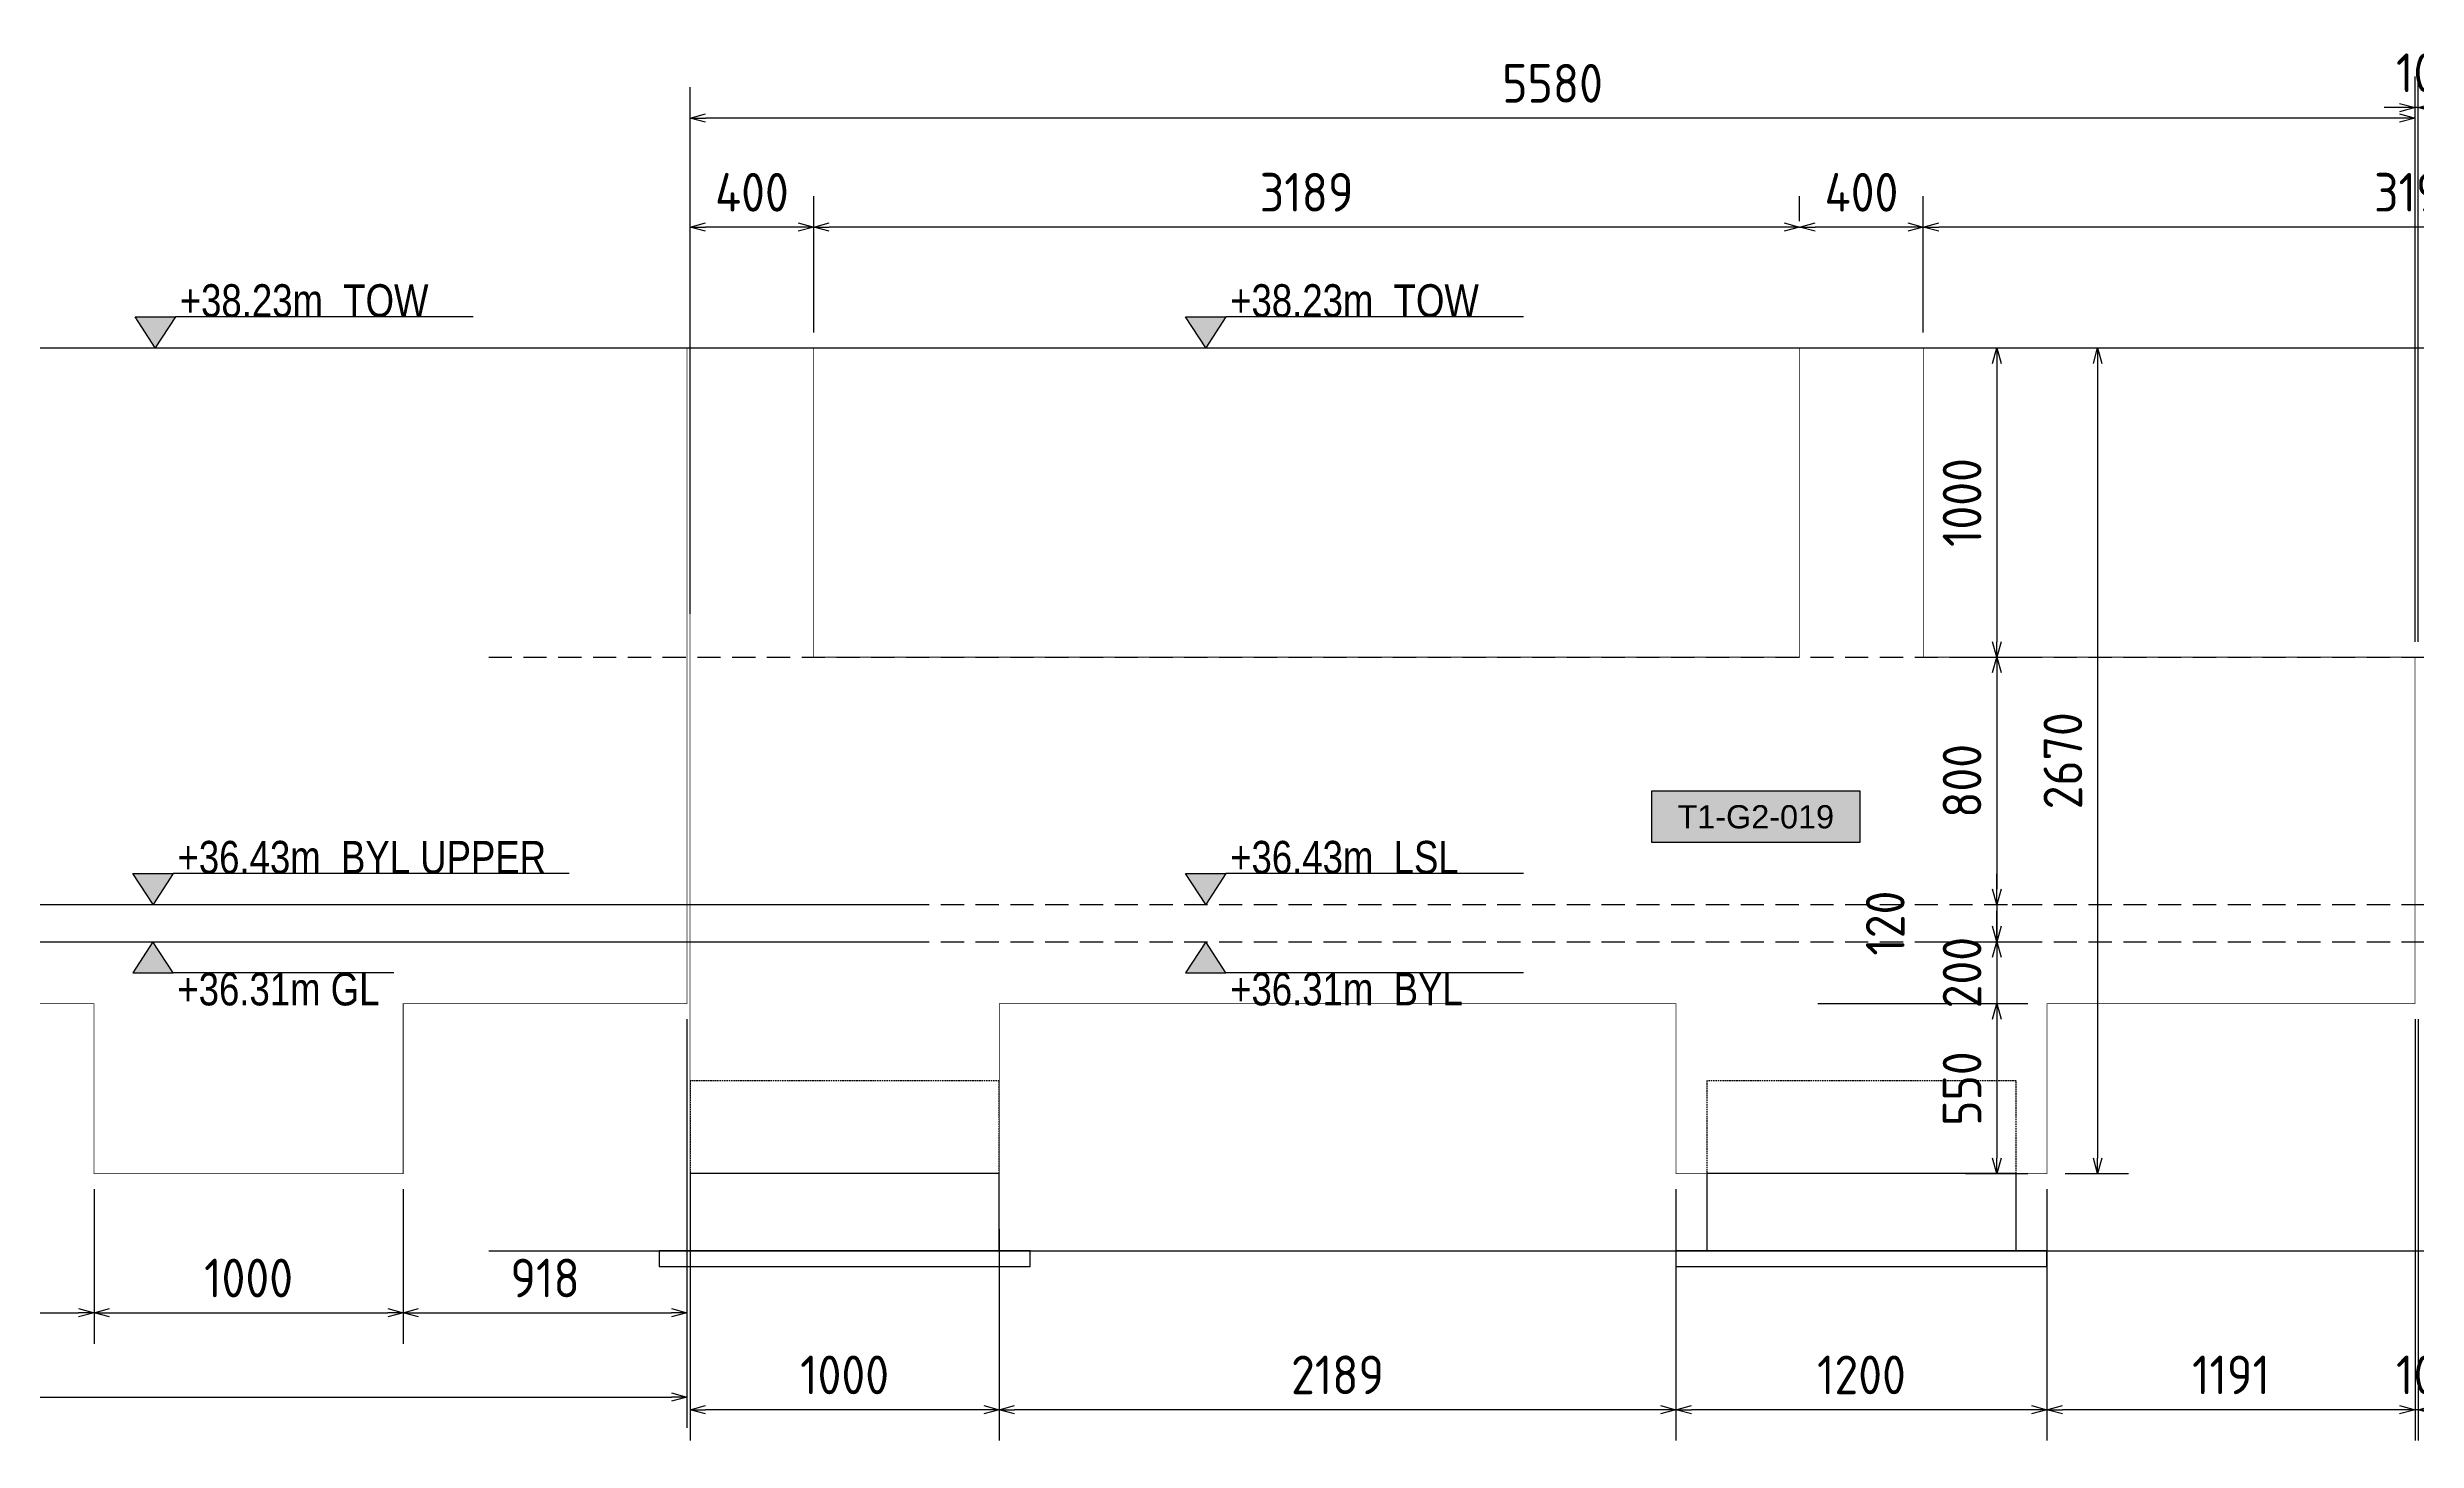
# Model space of a CAD drawing. Header units: centimetres. Extents: x -6122352 to 6876996, y -1694241 to 2592194.
# Drawn here: x 3282562 to 3290226, y 49900 to 54405 of the extents above; entities that cross this region are included whole.
import ezdxf
from ezdxf.enums import TextEntityAlignment as Align

# ---------------------------------------------------------------- set-up
doc = ezdxf.new("R2010")
doc.units = ezdxf.units.CM
doc.header["$MEASUREMENT"] = 0
doc.header["$PDMODE"] = 66
doc.header["$PDSIZE"] = 100
for name, pattern in [('23585-XR-AR-END-SETTING OUT PLAN$0$HIDDEN', [0.375, 0.25, -0.125]), ('CENTER', [2, 1.25, -0.25, 0.25, -0.25]), ('DASHED2', [0.375, 0.25, -0.125])]:
    doc.linetypes.add(name, pattern=pattern)
doc.layers.get('Defpoints').update_dxf_attribs({"color": 255, "linetype": 'CENTER'})
for name, color, linetype in [('00-MI-DIM', 7, 'Continuous'), ('@MI-TYPE-01', 30, 'Continuous'), ('@MI-TYPE-02', 6, 'Continuous'), ('JML-Dimension', 1, 'Continuous'), ('PANEL-TAGS', 7, 'Continuous'), ('SECTION', 130, 'Continuous')]:
    doc.layers.add(name, color=color, linetype=linetype)
doc.styles.add('PANELTAG_STYLE', font='arial.ttf')
doc.styles.add('Schueco-BEMSTIL', font='isocpeur.ttf', dxfattribs={"width": 0.9})
doc.styles.add('txt-Pisa-std', font='arial.ttf', dxfattribs={"width": 0.8})
doc.dimstyles.new('MI- JWC-TXT-2.5 MM', dxfattribs={"dimscale": 1.5, "dimtxt": 2.5, "dimasz": 1, "dimexe": 2, "dimexo": 1, "dimgap": 1, "dimtad": 1, "dimdec": 0, "dimdsep": 46, "dimtxsty": 'Schueco-BEMSTIL', "dimblk": 'OPEN30', "dimcen": 0, "dimdle": 2, "dimclrd": 140, "dimclre": 8, "dimclrt": 40, "dimadec": 0, "dimazin": 2, "dimtfac": 1, "dimtdec": 0, "dimtix": 1, "dimtmove": 2, "dimatfit": 3, "dimldrblk": 'OPEN', "dimfxl": 2, "dimlwd": -1, "dimlwe": -1, "dimarcsym": 0})

# ---------------------------------------------------------------- blocks, each defined once
blk = doc.blocks.new('T1-FOOTING ELEVATION')
at = {"color": 9}
blk.add_lwpolyline([(-600, -250), (600, -250), (600, -300), (-600, -300)], close=True, dxfattribs=at)
at = {"layer": '@MI-TYPE-01', "color": 114, "linetype": '23585-XR-AR-END-SETTING OUT PLAN$0$HIDDEN', "ltscale": 20, "true_color": 0x139b48}
blk.add_lwpolyline([(-500, 0), (-500, 300), (500, 300), (500, 0)], dxfattribs=at)
at = {"layer": '@MI-TYPE-01', "color": 114, "true_color": 0x139b48}
blk.add_lwpolyline([(-500, 0), (500, 0), (500, -250), (-500, -250)], close=True, dxfattribs=at)
blk = doc.blocks.new('_Open30')
at = {"color": 0, "linetype": 'ByBlock', "lineweight": -2}
for p, q in [((-1, 0.27), (0, 0)), ((0, 0), (-1, -0.27)), ((0, 0), (-1, 0))]:
    blk.add_line(p, q, dxfattribs=at)
blk = doc.blocks.new('*D4317')
at = {"layer": '00-MI-DIM', "color": 8, "transparency": 16777216}
for p, q in [((3288630, 53483), (3288630, 53923.8)), ((3291821.4, 53483), (3291821.4, 53923.8))]:
    blk.add_line(p, q, dxfattribs=at)
at = {"layer": '00-MI-DIM', "color": 140, "transparency": 16777216}
blk.add_line((3291771.4, 53823.8), (3288680, 53823.8), dxfattribs=at)
at = {"layer": 'Defpoints', "color": 0, "transparency": 16777216}
for p in [(3288630, 53823.8), (3288630, 53433), (3291821.4, 53433)]:
    blk.add_point(p, dxfattribs=at)
at = {"layer": '00-MI-DIM', "color": 140, "transparency": 16777216, "xscale": 50, "yscale": 50, "zscale": 50, "rotation": 180}
blk.add_blockref('_Open30', (3288630, 53823.8), dxfattribs=at)
at = {"layer": '00-MI-DIM', "color": 140, "transparency": 16777216, "xscale": 50, "yscale": 50, "zscale": 50}
blk.add_blockref('_Open30', (3291821.4, 53823.8), dxfattribs=at)
at = {"layer": '00-MI-DIM', "color": 40, "transparency": 16777216, "insert": (3290225.7, 53936.3), "char_height": 125, "attachment_point": 5, "style": 'Schueco-BEMSTIL'}
blk.add_mtext('3191', dxfattribs=at)
blk = doc.blocks.new('_Open')
at = {"color": 0, "linetype": 'ByBlock', "lineweight": -2}
for p, q in [((-1, 0.2), (0, 0)), ((-1, -0.2), (0, 0)), ((0, 0), (-1, 0))]:
    blk.add_line(p, q, dxfattribs=at)
blk = doc.blocks.new('*D4319')
at = {"layer": '00-MI-DIM', "color": 8, "transparency": 16777216}
for p, q in [((3288230, 53843), (3288230, 53923.8)), ((3288630, 53483), (3288630, 53923.8))]:
    blk.add_line(p, q, dxfattribs=at)
at = {"layer": '00-MI-DIM', "color": 140, "transparency": 16777216}
blk.add_line((3288580, 53823.8), (3288280, 53823.8), dxfattribs=at)
at = {"layer": 'Defpoints', "color": 0, "transparency": 16777216}
for p in [(3288230, 53823.8), (3288230, 53793), (3288630, 53433)]:
    blk.add_point(p, dxfattribs=at)
at = {"layer": '00-MI-DIM', "color": 140, "transparency": 16777216, "xscale": 50, "yscale": 50, "zscale": 50, "rotation": 180}
blk.add_blockref('_Open30', (3288230, 53823.8), dxfattribs=at)
at = {"layer": '00-MI-DIM', "color": 140, "transparency": 16777216, "xscale": 50, "yscale": 50, "zscale": 50}
blk.add_blockref('_Open30', (3288630, 53823.8), dxfattribs=at)
at = {"layer": '00-MI-DIM', "color": 40, "transparency": 16777216, "insert": (3288430, 53936.3), "char_height": 125, "attachment_point": 5, "style": 'Schueco-BEMSTIL'}
blk.add_mtext('400', dxfattribs=at)
blk = doc.blocks.new('*D4321')
at = {"layer": '00-MI-DIM', "color": 8, "transparency": 16777216}
for p, q in [((3285041, 53483), (3285041, 53923.8)), ((3288230, 53843), (3288230, 53923.8))]:
    blk.add_line(p, q, dxfattribs=at)
at = {"layer": '00-MI-DIM', "color": 140, "transparency": 16777216}
blk.add_line((3288180, 53823.8), (3285091, 53823.8), dxfattribs=at)
at = {"layer": 'Defpoints', "color": 0, "transparency": 16777216}
for p in [(3285041, 53823.8), (3288230, 53793), (3285041, 53433)]:
    blk.add_point(p, dxfattribs=at)
at = {"layer": '00-MI-DIM', "color": 140, "transparency": 16777216, "xscale": 50, "yscale": 50, "zscale": 50, "rotation": 180}
blk.add_blockref('_Open30', (3285041, 53823.8), dxfattribs=at)
at = {"layer": '00-MI-DIM', "color": 140, "transparency": 16777216, "xscale": 50, "yscale": 50, "zscale": 50}
blk.add_blockref('_Open30', (3288230, 53823.8), dxfattribs=at)
at = {"layer": '00-MI-DIM', "color": 40, "transparency": 16777216, "insert": (3286635.5, 53936.3), "char_height": 125, "attachment_point": 5, "style": 'Schueco-BEMSTIL'}
blk.add_mtext('3189', dxfattribs=at)
blk = doc.blocks.new('*D4323')
at = {"layer": '00-MI-DIM', "color": 8, "transparency": 16777216}
for p, q in [((3284641, 53843), (3284641, 53923.8)), ((3285041, 53483), (3285041, 53923.8))]:
    blk.add_line(p, q, dxfattribs=at)
at = {"layer": '00-MI-DIM', "color": 140, "transparency": 16777216}
blk.add_line((3284991, 53823.8), (3284691, 53823.8), dxfattribs=at)
at = {"layer": 'Defpoints', "color": 0, "transparency": 16777216}
for p in [(3284641, 53823.8), (3284641, 53793), (3285041, 53433)]:
    blk.add_point(p, dxfattribs=at)
at = {"layer": '00-MI-DIM', "color": 140, "transparency": 16777216, "xscale": 50, "yscale": 50, "zscale": 50, "rotation": 180}
blk.add_blockref('_Open30', (3284641, 53823.8), dxfattribs=at)
at = {"layer": '00-MI-DIM', "color": 140, "transparency": 16777216, "xscale": 50, "yscale": 50, "zscale": 50}
blk.add_blockref('_Open30', (3285041, 53823.8), dxfattribs=at)
at = {"layer": '00-MI-DIM', "color": 40, "transparency": 16777216, "insert": (3284841, 53936.3), "char_height": 125, "attachment_point": 5, "style": 'Schueco-BEMSTIL'}
blk.add_mtext('400', dxfattribs=at)
blk = doc.blocks.new('*D4367')
at = {"layer": '00-MI-DIM', "color": 8, "transparency": 16777216}
for p, q in [((3290220.7, 52483), (3290220.7, 54310.3)), ((3290230.7, 52483), (3290230.7, 54310.3))]:
    blk.add_line(p, q, dxfattribs=at)
at = {"layer": '00-MI-DIM', "color": 140, "transparency": 16777216}
for p, q in [((3290170.7, 54210.3), (3290120.7, 54210.3)), ((3290230.7, 54210.3), (3290220.7, 54210.3)), ((3290280.7, 54210.3), (3290330.7, 54210.3))]:
    blk.add_line(p, q, dxfattribs=at)
at = {"layer": 'Defpoints', "color": 0, "transparency": 16777216}
for p in [(3290220.7, 54210.3), (3290220.7, 52433), (3290230.7, 52433)]:
    blk.add_point(p, dxfattribs=at)
at = {"layer": '00-MI-DIM', "color": 140, "transparency": 16777216, "xscale": 50, "yscale": 50, "zscale": 50}
blk.add_blockref('_Open30', (3290220.7, 54210.3), dxfattribs=at)
at = {"layer": '00-MI-DIM', "color": 140, "transparency": 16777216, "xscale": 50, "yscale": 50, "zscale": 50, "rotation": 180}
blk.add_blockref('_Open30', (3290230.7, 54210.3), dxfattribs=at)
at = {"layer": '00-MI-DIM', "color": 40, "transparency": 16777216, "insert": (3290225.7, 54322.8), "char_height": 125, "attachment_point": 5, "style": 'Schueco-BEMSTIL'}
blk.add_mtext('10', dxfattribs=at)
blk = doc.blocks.new('*D4369')
at = {"layer": '00-MI-DIM', "color": 8, "transparency": 16777216}
for p, q in [((3284641, 52572.8), (3284641, 54276.2)), ((3290220.7, 52483), (3290220.7, 54276.2))]:
    blk.add_line(p, q, dxfattribs=at)
at = {"layer": '00-MI-DIM', "color": 140, "transparency": 16777216}
blk.add_line((3290170.7, 54176.2), (3284691, 54176.2), dxfattribs=at)
at = {"layer": 'Defpoints', "color": 0, "transparency": 16777216}
for p in [(3284641, 54176.2), (3284641, 52522.8), (3290220.7, 52433)]:
    blk.add_point(p, dxfattribs=at)
at = {"layer": '00-MI-DIM', "color": 140, "transparency": 16777216, "xscale": 50, "yscale": 50, "zscale": 50, "rotation": 180}
blk.add_blockref('_Open30', (3284641, 54176.2), dxfattribs=at)
at = {"layer": '00-MI-DIM', "color": 140, "transparency": 16777216, "xscale": 50, "yscale": 50, "zscale": 50}
blk.add_blockref('_Open30', (3290220.7, 54176.2), dxfattribs=at)
at = {"layer": '00-MI-DIM', "color": 40, "transparency": 16777216, "insert": (3287430.9, 54288.7), "char_height": 125, "attachment_point": 5, "style": 'Schueco-BEMSTIL'}
blk.add_mtext('5580', dxfattribs=at)
blk = doc.blocks.new('*D4273')
at = {"layer": '00-MI-DIM', "color": 8, "transparency": 16777216}
for p, q in [((3290220.7, 51263), (3290220.7, 49899.8)), ((3290230.7, 51263), (3290230.7, 49899.8))]:
    blk.add_line(p, q, dxfattribs=at)
at = {"layer": '00-MI-DIM', "color": 140, "transparency": 16777216}
for p, q in [((3290170.7, 49999.8), (3290120.7, 49999.8)), ((3290230.7, 49999.8), (3290220.7, 49999.8)), ((3290280.7, 49999.8), (3290330.7, 49999.8))]:
    blk.add_line(p, q, dxfattribs=at)
at = {"layer": 'Defpoints', "color": 0, "transparency": 16777216}
for p in [(3290220.7, 51313), (3290230.7, 51313), (3290220.7, 49999.8)]:
    blk.add_point(p, dxfattribs=at)
at = {"layer": '00-MI-DIM', "color": 140, "transparency": 16777216, "xscale": 50, "yscale": 50, "zscale": 50}
blk.add_blockref('_Open30', (3290220.7, 49999.8), dxfattribs=at)
at = {"layer": '00-MI-DIM', "color": 140, "transparency": 16777216, "xscale": 50, "yscale": 50, "zscale": 50, "rotation": 180}
blk.add_blockref('_Open30', (3290230.7, 49999.8), dxfattribs=at)
at = {"layer": '00-MI-DIM', "color": 40, "transparency": 16777216, "insert": (3290225.7, 50112.3), "char_height": 125, "attachment_point": 5, "style": 'Schueco-BEMSTIL'}
blk.add_mtext('10', dxfattribs=at)
blk = doc.blocks.new('*D4275')
at = {"layer": '00-MI-DIM', "color": 8, "transparency": 16777216}
for p, q in [((3290220.7, 51263), (3290220.7, 49899.8)), ((3289030, 50713), (3289030, 49899.8))]:
    blk.add_line(p, q, dxfattribs=at)
at = {"layer": '00-MI-DIM', "color": 140, "transparency": 16777216}
blk.add_line((3290170.7, 49999.8), (3289080, 49999.8), dxfattribs=at)
at = {"layer": 'Defpoints', "color": 0, "transparency": 16777216}
for p in [(3290220.7, 51313), (3289030, 50763), (3289030, 49999.8)]:
    blk.add_point(p, dxfattribs=at)
at = {"layer": '00-MI-DIM', "color": 140, "transparency": 16777216, "xscale": 50, "yscale": 50, "zscale": 50, "rotation": 180}
blk.add_blockref('_Open30', (3289030, 49999.8), dxfattribs=at)
at = {"layer": '00-MI-DIM', "color": 140, "transparency": 16777216, "xscale": 50, "yscale": 50, "zscale": 50}
blk.add_blockref('_Open30', (3290220.7, 49999.8), dxfattribs=at)
at = {"layer": '00-MI-DIM', "color": 40, "transparency": 16777216, "insert": (3289625.4, 50112.3), "char_height": 125, "attachment_point": 5, "style": 'Schueco-BEMSTIL'}
blk.add_mtext('1191', dxfattribs=at)
blk = doc.blocks.new('*D4277')
at = {"layer": '00-MI-DIM', "color": 8, "transparency": 16777216}
for p, q in [((3287830, 50713), (3287830, 49899.8)), ((3289030, 50713), (3289030, 49899.8))]:
    blk.add_line(p, q, dxfattribs=at)
at = {"layer": '00-MI-DIM', "color": 140, "transparency": 16777216}
blk.add_line((3288980, 49999.8), (3287880, 49999.8), dxfattribs=at)
at = {"layer": 'Defpoints', "color": 0, "transparency": 16777216}
for p in [(3287830, 50763), (3289030, 50763), (3287830, 49999.8)]:
    blk.add_point(p, dxfattribs=at)
at = {"layer": '00-MI-DIM', "color": 140, "transparency": 16777216, "xscale": 50, "yscale": 50, "zscale": 50, "rotation": 180}
blk.add_blockref('_Open30', (3287830, 49999.8), dxfattribs=at)
at = {"layer": '00-MI-DIM', "color": 140, "transparency": 16777216, "xscale": 50, "yscale": 50, "zscale": 50}
blk.add_blockref('_Open30', (3289030, 49999.8), dxfattribs=at)
at = {"layer": '00-MI-DIM', "color": 40, "transparency": 16777216, "insert": (3288430, 50112.3), "char_height": 125, "attachment_point": 5, "style": 'Schueco-BEMSTIL'}
blk.add_mtext('1200', dxfattribs=at)
blk = doc.blocks.new('*D4279')
at = {"layer": '00-MI-DIM', "color": 8, "transparency": 16777216}
for p, q in [((3287830, 50713), (3287830, 49899.8)), ((3285640.8, 50583), (3285640.8, 49899.8))]:
    blk.add_line(p, q, dxfattribs=at)
at = {"layer": '00-MI-DIM', "color": 140, "transparency": 16777216}
blk.add_line((3287780, 49999.8), (3285690.8, 49999.8), dxfattribs=at)
at = {"layer": 'Defpoints', "color": 0, "transparency": 16777216}
for p in [(3287830, 50763), (3285640.8, 50633), (3285640.8, 49999.8)]:
    blk.add_point(p, dxfattribs=at)
at = {"layer": '00-MI-DIM', "color": 140, "transparency": 16777216, "xscale": 50, "yscale": 50, "zscale": 50, "rotation": 180}
blk.add_blockref('_Open30', (3285640.8, 49999.8), dxfattribs=at)
at = {"layer": '00-MI-DIM', "color": 140, "transparency": 16777216, "xscale": 50, "yscale": 50, "zscale": 50}
blk.add_blockref('_Open30', (3287830, 49999.8), dxfattribs=at)
at = {"layer": '00-MI-DIM', "color": 40, "transparency": 16777216, "insert": (3286735.4, 50112.3), "char_height": 125, "attachment_point": 5, "style": 'Schueco-BEMSTIL'}
blk.add_mtext('2189', dxfattribs=at)
blk = doc.blocks.new('*D4281')
at = {"layer": '00-MI-DIM', "color": 8, "transparency": 16777216}
for p, q in [((3284641, 50713), (3284641, 49899.8)), ((3285640.8, 50583), (3285640.8, 49899.8))]:
    blk.add_line(p, q, dxfattribs=at)
at = {"layer": '00-MI-DIM', "color": 140, "transparency": 16777216}
blk.add_line((3285590.8, 49999.8), (3284691, 49999.8), dxfattribs=at)
at = {"layer": 'Defpoints', "color": 0, "transparency": 16777216}
for p in [(3284641, 50763), (3285640.8, 50633), (3284641, 49999.8)]:
    blk.add_point(p, dxfattribs=at)
at = {"layer": '00-MI-DIM', "color": 140, "transparency": 16777216, "xscale": 50, "yscale": 50, "zscale": 50, "rotation": 180}
blk.add_blockref('_Open30', (3284641, 49999.8), dxfattribs=at)
at = {"layer": '00-MI-DIM', "color": 140, "transparency": 16777216, "xscale": 50, "yscale": 50, "zscale": 50}
blk.add_blockref('_Open30', (3285640.8, 49999.8), dxfattribs=at)
at = {"layer": '00-MI-DIM', "color": 40, "transparency": 16777216, "insert": (3285140.9, 50112.3), "char_height": 125, "attachment_point": 5, "style": 'Schueco-BEMSTIL'}
blk.add_mtext('1000', dxfattribs=at)
blk = doc.blocks.new('PANELTAG')
at = {"layer": 'PANEL-TAGS', "color": 1}
blk.add_lwpolyline([(-13.5, -3.3), (13.5, -3.3), (13.5, 3.3), (-13.5, 3.3)], close=True, dxfattribs=at)
at = {"layer": 'PANEL-TAGS', "color": 40, "true_color": 0xffd700}
blk.add_solid([(-13.5, -3.3), (13.5, -3.3), (-13.5, 3.3), (13.5, 3.3)], dxfattribs=at)
at = {"layer": 'PANEL-TAGS', "color": 5, "style": 'PANELTAG_STYLE'}
blk.add_attdef('TAGNO', text='', height=3, dxfattribs=at).set_placement((0, 0), align=Align.CENTER)
blk = doc.blocks.new('*D4726')
at = {"color": 8, "transparency": 16777216}
for p, q in [((3288739.7, 53433), (3288967.9, 53433)), ((3288739.7, 52433), (3288967.9, 52433))]:
    blk.add_line(p, q, dxfattribs=at)
at = {"color": 140, "transparency": 16777216}
blk.add_line((3288867.9, 53383), (3288867.9, 52483), dxfattribs=at)
at = {"layer": 'Defpoints', "color": 0, "transparency": 16777216}
for p in [(3288689.7, 53433), (3288689.7, 52433), (3288867.9, 52433)]:
    blk.add_point(p, dxfattribs=at)
at = {"color": 140, "transparency": 16777216, "xscale": 50, "yscale": 50, "zscale": 50}
for p, rotation in [((3288867.9, 53433), 90), ((3288867.9, 52433), 270)]:
    blk.add_blockref('_Open30', p, dxfattribs=dict(at, rotation=rotation))
at = {"color": 40, "transparency": 16777216, "insert": (3288755.4, 52933), "char_height": 125, "attachment_point": 5, "rotation": 90, "style": 'Schueco-BEMSTIL'}
blk.add_mtext('1000', dxfattribs=at)
blk = doc.blocks.new('*D4727')
at = {"color": 8, "transparency": 16777216}
for p, q in [((3288739.7, 52433), (3288967.9, 52433)), ((3288917.9, 51633), (3288967.9, 51633))]:
    blk.add_line(p, q, dxfattribs=at)
at = {"color": 140, "transparency": 16777216}
blk.add_line((3288867.9, 52383), (3288867.9, 51683), dxfattribs=at)
at = {"layer": 'Defpoints', "color": 0, "transparency": 16777216}
for p in [(3288689.7, 52433), (3288867.9, 51633), (3288867.9, 51633)]:
    blk.add_point(p, dxfattribs=at)
at = {"color": 140, "transparency": 16777216, "xscale": 50, "yscale": 50, "zscale": 50}
for p, rotation in [((3288867.9, 52433), 90), ((3288867.9, 51633), 270)]:
    blk.add_blockref('_Open30', p, dxfattribs=dict(at, rotation=rotation))
at = {"color": 40, "transparency": 16777216, "insert": (3288755.4, 52033), "char_height": 125, "attachment_point": 5, "rotation": 90, "style": 'Schueco-BEMSTIL'}
blk.add_mtext('800', dxfattribs=at)
blk = doc.blocks.new('*D4728')
at = {"color": 140, "transparency": 16777216}
for p, q in [((3288867.9, 51683), (3288867.9, 51733)), ((3288867.9, 51633), (3288867.9, 51513)), ((3288867.9, 51463), (3288867.9, 51413))]:
    blk.add_line(p, q, dxfattribs=at)
at = {"color": 8, "transparency": 16777216}
for p, q in [((3288917.9, 51633), (3288967.9, 51633)), ((3288649.3, 51513), (3288967.9, 51513))]:
    blk.add_line(p, q, dxfattribs=at)
at = {"layer": 'Defpoints', "color": 0, "transparency": 16777216}
for p in [(3288867.9, 51633), (3288599.3, 51513), (3288867.9, 51513)]:
    blk.add_point(p, dxfattribs=at)
at = {"color": 140, "transparency": 16777216, "xscale": 50, "yscale": 50, "zscale": 50}
for p, rotation in [((3288867.9, 51633), 270), ((3288867.9, 51513), 90)]:
    blk.add_blockref('_Open30', p, dxfattribs=dict(at, rotation=rotation))
at = {"color": 40, "transparency": 16777216, "insert": (3288507, 51573), "char_height": 125, "attachment_point": 5, "rotation": 90, "style": 'Schueco-BEMSTIL'}
blk.add_mtext('120', dxfattribs=at)
blk = doc.blocks.new('*D4729')
at = {"color": 140, "transparency": 16777216}
for p, q in [((3288867.9, 51563), (3288867.9, 51613)), ((3288867.9, 51513), (3288867.9, 51313)), ((3288867.9, 51263), (3288867.9, 51213))]:
    blk.add_line(p, q, dxfattribs=at)
at = {"color": 8, "transparency": 16777216}
for p, q in [((3288649.3, 51513), (3288967.9, 51513)), ((3288288.7, 51313), (3288967.9, 51313))]:
    blk.add_line(p, q, dxfattribs=at)
at = {"layer": 'Defpoints', "color": 0, "transparency": 16777216}
for p in [(3288599.3, 51513), (3288238.7, 51313), (3288867.9, 51313)]:
    blk.add_point(p, dxfattribs=at)
at = {"color": 140, "transparency": 16777216, "xscale": 50, "yscale": 50, "zscale": 50}
for p, rotation in [((3288867.9, 51513), 270), ((3288867.9, 51313), 90)]:
    blk.add_blockref('_Open30', p, dxfattribs=dict(at, rotation=rotation))
at = {"color": 40, "transparency": 16777216, "insert": (3288755.4, 51413), "char_height": 125, "attachment_point": 5, "rotation": 90, "style": 'Schueco-BEMSTIL'}
blk.add_mtext('200', dxfattribs=at)
blk = doc.blocks.new('*D4730')
at = {"color": 8, "transparency": 16777216}
for p, q in [((3288288.7, 51313), (3288967.9, 51313)), ((3288766.4, 50763), (3288967.9, 50763))]:
    blk.add_line(p, q, dxfattribs=at)
at = {"color": 140, "transparency": 16777216}
blk.add_line((3288867.9, 51263), (3288867.9, 50813), dxfattribs=at)
at = {"layer": 'Defpoints', "color": 0, "transparency": 16777216}
for p in [(3288238.7, 51313), (3288716.4, 50763), (3288867.9, 50763)]:
    blk.add_point(p, dxfattribs=at)
at = {"color": 140, "transparency": 16777216, "xscale": 50, "yscale": 50, "zscale": 50}
for p, rotation in [((3288867.9, 51313), 90), ((3288867.9, 50763), 270)]:
    blk.add_blockref('_Open30', p, dxfattribs=dict(at, rotation=rotation))
at = {"color": 40, "transparency": 16777216, "insert": (3288755.4, 51038), "char_height": 125, "attachment_point": 5, "rotation": 90, "style": 'Schueco-BEMSTIL'}
blk.add_mtext('550', dxfattribs=at)
blk = doc.blocks.new('*D4731')
at = {"color": 8, "transparency": 16777216}
for p, q in [((3289088.7, 53433), (3289294, 53433)), ((3289088.7, 50763), (3289294, 50763))]:
    blk.add_line(p, q, dxfattribs=at)
at = {"color": 140, "transparency": 16777216}
blk.add_line((3289194, 53383), (3289194, 50813), dxfattribs=at)
at = {"layer": 'Defpoints', "color": 0, "transparency": 16777216}
for p in [(3289038.7, 53433), (3289038.7, 50763), (3289194, 50763)]:
    blk.add_point(p, dxfattribs=at)
at = {"color": 140, "transparency": 16777216, "xscale": 50, "yscale": 50, "zscale": 50}
for p, rotation in [((3289194, 53433), 90), ((3289194, 50763), 270)]:
    blk.add_blockref('_Open30', p, dxfattribs=dict(at, rotation=rotation))
at = {"color": 40, "transparency": 16777216, "insert": (3289081.5, 52098), "char_height": 125, "attachment_point": 5, "rotation": 90, "style": 'Schueco-BEMSTIL'}
blk.add_mtext('2670', dxfattribs=at)
blk = doc.blocks.new('*D4739')
at = {"layer": '@MI-TYPE-01', "color": 8, "transparency": 16777216}
for p, q in [((3280713, 50713), (3280713, 50213)), ((3282713, 50713), (3282713, 50213))]:
    blk.add_line(p, q, dxfattribs=at)
at = {"layer": '@MI-TYPE-01', "color": 140, "transparency": 16777216}
blk.add_line((3280763, 50313), (3282663, 50313), dxfattribs=at)
at = {"layer": 'Defpoints', "color": 0, "transparency": 16777216}
for p in [(3280713, 50763), (3282713, 50763), (3282713, 50313)]:
    blk.add_point(p, dxfattribs=at)
at = {"layer": '@MI-TYPE-01', "color": 140, "transparency": 16777216, "xscale": 50, "yscale": 50, "zscale": 50, "rotation": 180}
blk.add_blockref('_Open30', (3280713, 50313), dxfattribs=at)
at = {"layer": '@MI-TYPE-01', "color": 140, "transparency": 16777216, "xscale": 50, "yscale": 50, "zscale": 50}
blk.add_blockref('_Open30', (3282713, 50313), dxfattribs=at)
at = {"layer": '@MI-TYPE-01', "color": 40, "transparency": 16777216, "insert": (3281713, 50425.5), "char_height": 125, "attachment_point": 5, "style": 'Schueco-BEMSTIL'}
blk.add_mtext('2000', dxfattribs=at)
blk = doc.blocks.new('*D4740')
at = {"layer": '@MI-TYPE-01', "color": 8, "transparency": 16777216}
for p, q in [((3282713, 50713), (3282713, 50213)), ((3283713, 50713), (3283713, 50213))]:
    blk.add_line(p, q, dxfattribs=at)
at = {"layer": '@MI-TYPE-01', "color": 140, "transparency": 16777216}
blk.add_line((3282763, 50313), (3283663, 50313), dxfattribs=at)
at = {"layer": 'Defpoints', "color": 0, "transparency": 16777216}
for p in [(3282713, 50763), (3283713, 50763), (3283713, 50313)]:
    blk.add_point(p, dxfattribs=at)
at = {"layer": '@MI-TYPE-01', "color": 140, "transparency": 16777216, "xscale": 50, "yscale": 50, "zscale": 50, "rotation": 180}
blk.add_blockref('_Open30', (3282713, 50313), dxfattribs=at)
at = {"layer": '@MI-TYPE-01', "color": 140, "transparency": 16777216, "xscale": 50, "yscale": 50, "zscale": 50}
blk.add_blockref('_Open30', (3283713, 50313), dxfattribs=at)
at = {"layer": '@MI-TYPE-01', "color": 40, "transparency": 16777216, "insert": (3283213, 50425.5), "char_height": 125, "attachment_point": 5, "style": 'Schueco-BEMSTIL'}
blk.add_mtext('1000', dxfattribs=at)
blk = doc.blocks.new('*D4741')
at = {"layer": '@MI-TYPE-01', "color": 8, "transparency": 16777216}
for p, q in [((3284631, 51263), (3284631, 50213)), ((3283713, 50713), (3283713, 50213))]:
    blk.add_line(p, q, dxfattribs=at)
at = {"layer": '@MI-TYPE-01', "color": 140, "transparency": 16777216}
blk.add_line((3283763, 50313), (3284581, 50313), dxfattribs=at)
at = {"layer": 'Defpoints', "color": 0, "transparency": 16777216}
for p in [(3284631, 51313), (3283713, 50763), (3284631, 50313)]:
    blk.add_point(p, dxfattribs=at)
at = {"layer": '@MI-TYPE-01', "color": 140, "transparency": 16777216, "xscale": 50, "yscale": 50, "zscale": 50, "rotation": 180}
blk.add_blockref('_Open30', (3283713, 50313), dxfattribs=at)
at = {"layer": '@MI-TYPE-01', "color": 140, "transparency": 16777216, "xscale": 50, "yscale": 50, "zscale": 50}
blk.add_blockref('_Open30', (3284631, 50313), dxfattribs=at)
at = {"layer": '@MI-TYPE-01', "color": 40, "transparency": 16777216, "insert": (3284172, 50425.5), "char_height": 125, "attachment_point": 5, "style": 'Schueco-BEMSTIL'}
blk.add_mtext('918', dxfattribs=at)
blk = doc.blocks.new('*D4742')
at = {"layer": '@MI-TYPE-01', "color": 8, "transparency": 16777216}
for p, q in [((3278796, 51263), (3278796, 49940.7)), ((3284631, 51263), (3284631, 49940.7))]:
    blk.add_line(p, q, dxfattribs=at)
at = {"layer": '@MI-TYPE-01', "color": 140, "transparency": 16777216}
blk.add_line((3278846, 50040.7), (3284581, 50040.7), dxfattribs=at)
at = {"layer": 'Defpoints', "color": 0, "transparency": 16777216}
for p in [(3278796, 51313), (3284631, 51313), (3284631, 50040.7)]:
    blk.add_point(p, dxfattribs=at)
at = {"layer": '@MI-TYPE-01', "color": 140, "transparency": 16777216, "xscale": 50, "yscale": 50, "zscale": 50, "rotation": 180}
blk.add_blockref('_Open30', (3278796, 50040.7), dxfattribs=at)
at = {"layer": '@MI-TYPE-01', "color": 140, "transparency": 16777216, "xscale": 50, "yscale": 50, "zscale": 50}
blk.add_blockref('_Open30', (3284631, 50040.7), dxfattribs=at)
at = {"layer": '@MI-TYPE-01', "color": 40, "transparency": 16777216, "insert": (3281713.5, 50153.2), "char_height": 125, "attachment_point": 5, "style": 'Schueco-BEMSTIL'}
blk.add_mtext('5835', dxfattribs=at)
blk = doc.blocks.new('*U1142')
at = {"layer": 'JML-Dimension'}
h = blk.add_hatch(color=10, dxfattribs=at)
h.dxf.hatch_style = 1
h.paths.add_polyline_path([(0, 0), (-1.54, 2.37), (1.54, 2.37)])
blk.add_line((24.31, 2.37), (1.54, 2.37), dxfattribs=at)
blk.add_lwpolyline([(0, 0), (-1.54, 2.37), (1.54, 2.37), (0, 0)], dxfattribs=at)
at = {"color": 5, "style": 'txt-Pisa-std', "width": 0.8}
blk.add_attdef('+0.0', text='', height=2.5, dxfattribs=at).set_placement((1.87, 2.37), align=Align.BOTTOM_LEFT)
blk = doc.blocks.new('*U1445')
at = {"layer": 'JML-Dimension'}
h = blk.add_hatch(color=10, dxfattribs=at)
h.dxf.hatch_style = 1
h.paths.add_polyline_path([(0, 0), (-1.54, 2.37), (1.54, 2.37)])
blk.add_line((31.81, 2.37), (1.54, 2.37), dxfattribs=at)
blk.add_lwpolyline([(0, 0), (-1.54, 2.37), (1.54, 2.37), (0, 0)], dxfattribs=at)
at = {"color": 5, "style": 'txt-Pisa-std', "width": 0.8}
blk.add_attdef('+0.0', text='', height=2.5, dxfattribs=at).set_placement((1.87, 2.37), align=Align.BOTTOM_LEFT)
blk = doc.blocks.new('*U3457')
at = {"layer": 'JML-Dimension'}
h = blk.add_hatch(color=10, dxfattribs=at)
h.dxf.hatch_style = 1
h.paths.add_polyline_path([(0, 0), (-1.54, 2.37), (1.54, 2.37)])
blk.add_line((18.43, 2.37), (1.54, 2.37), dxfattribs=at)
blk.add_lwpolyline([(0, 0), (-1.54, 2.37), (1.54, 2.37), (0, 0)], dxfattribs=at)
at = {"color": 5, "style": 'txt-Pisa-std', "width": 0.8}
blk.add_attdef('+0.0', text='', height=2.5, dxfattribs=at).set_placement((1.87, 2.37), align=Align.BOTTOM_LEFT)
blk = doc.blocks.new('*U1147')
at = {"layer": 'JML-Dimension'}
h = blk.add_hatch(color=10, dxfattribs=at)
h.dxf.hatch_style = 1
h.paths.add_polyline_path([(0, 0), (-1.54, 2.37), (1.54, 2.37)])
blk.add_line((24.31, 2.37), (1.54, 2.37), dxfattribs=at)
blk.add_lwpolyline([(0, 0), (-1.54, 2.37), (1.54, 2.37), (0, 0)], dxfattribs=at)
at = {"color": 5, "style": 'txt-Pisa-std', "width": 0.8}
blk.add_attdef('+0.0', text='', height=2.5, dxfattribs=at).set_placement((1.87, 2.37), align=Align.BOTTOM_LEFT)
blk = doc.blocks.new('*U1143')
at = {"layer": 'JML-Dimension'}
h = blk.add_hatch(color=10, dxfattribs=at)
h.dxf.hatch_style = 1
h.paths.add_polyline_path([(0, 0), (-1.54, 2.37), (1.54, 2.37)])
blk.add_line((24.31, 2.37), (1.54, 2.37), dxfattribs=at)
blk.add_lwpolyline([(0, 0), (-1.54, 2.37), (1.54, 2.37), (0, 0)], dxfattribs=at)
at = {"color": 5, "style": 'txt-Pisa-std', "width": 0.8}
blk.add_attdef('+0.0', text='', height=2.5, dxfattribs=at).set_placement((1.87, 2.37), align=Align.BOTTOM_LEFT)

msp = doc.modelspace()

# ---------------------------------------------------------------- linework, layer by layer
at = {"color": 160, "linetype": 'DASHED2', "ltscale": 5}
for points in [[(3283989.64193, 53432.9868), (3302584.52238, 53432.9868)], [(3283989.64193, 50512.9868), (3302584.52238, 50512.9868)]]:
    msp.add_lwpolyline(points, dxfattribs=at)
at = {"color": 160, "linetype": 'DASHED2', "ltscale": 300}
for points in [[(3283989.64193, 52432.9868), (3302584.52238, 52432.9868)], [(3283989.64193, 51632.9868), (3302584.52238, 51632.9868)], [(3283989.64193, 51512.9868), (3302584.52238, 51512.9868)]]:
    msp.add_lwpolyline(points, dxfattribs=at)
at = {"layer": '@MI-TYPE-01', "color": 30, "ltscale": 20, "const_width": 2.5}
msp.add_lwpolyline([(3284640.99212, 50762.9868), (3284640.99212, 53432.9868), (3285040.99212, 53432.9868), (3285040.99212, 52432.9868), (3288230.02608, 52432.9868), (3288230.02608, 53432.9868), (3288630.02608, 53432.9868), (3288630.02608, 52432.9868), (3290220.72861, 52432.9868), (3290220.72861, 51312.9868), (3289030.02608, 51312.9868), (3289030.02608, 50762.9868), (3287830.02608, 50762.9868), (3287830.02608, 50762.9868), (3287830.02608, 51312.9868), (3285640.99212, 51312.9868), (3285640.99212, 50762.9868), (3284640.99212, 50762.9868), (3284640.99212, 50762.9868)], dxfattribs=at)
at = {"layer": '@MI-TYPE-02', "color": 160, "linetype": 'DASHED2', "ltscale": 5}
for points in [[(3278099.10676, 53432.9868), (3285396.13961, 53432.9868)], [(3278099.10676, 51632.9868), (3285396.13961, 51632.9868)], [(3278099.10676, 51512.9868), (3285396.13961, 51512.9868)]]:
    msp.add_lwpolyline(points, dxfattribs=at)
at = {"layer": '@MI-TYPE-02', "color": 6, "const_width": 2.5}
msp.add_lwpolyline([(3278795.99212, 53432.9868), (3284630.99212, 53432.9868), (3284630.99212, 51312.9868), (3283712.99212, 51312.9868), (3283712.99212, 50762.9868), (3282712.99212, 50762.9868), (3282712.99212, 51312.9868), (3280712.99212, 51312.9868), (3280712.99212, 50762.9868), (3279712.99212, 50762.9868), (3279712.99212, 51312.9868), (3278795.99212, 51312.9868), (3278795.99212, 53432.9868)], dxfattribs=at)

# ---------------------------------------------------------------- block references
at = {"layer": '@MI-TYPE-01', "color": 30, "xscale": -1}
for p in [(3285140.99212, 50762.9868), (3288430.02608, 50762.9868)]:
    msp.add_blockref('T1-FOOTING ELEVATION', p, dxfattribs=at)
at = {"layer": 'PANEL-TAGS'}
ref = msp.add_blockref('PANELTAG', (3288088.18277, 51916.96654), dxfattribs=dict(at, xscale=25, yscale=25, zscale=25))
ref.add_attrib('TAGNO', 'T1-G2-019', dxfattribs={"color": 5, "height": 75, "style": 'PANELTAG_STYLE'}).set_placement((3288088.18277, 51916.96654), align=Align.MIDDLE_CENTER)
at = {"layer": 'SECTION', "color": 6}
ref = msp.add_blockref('*U1142', (3282911.26283, 53432.9868), dxfattribs=dict(at, xscale=42.30147098076819, yscale=42.30147098076819, zscale=42.30147098076819))
ref.add_attrib('+0.0', '+38.23m  TOW', (3282990.39148, 53533.24386), dxfattribs={"layer": 'JML-Dimension', "color": 5, "height": 105.7536775, "style": 'txt-Pisa-std', "width": 0.8})
ref = msp.add_blockref('*U1147', (3286308.8869, 53432.9868), dxfattribs=dict(at, xscale=42.30147098076819, yscale=42.30147098076819, zscale=42.30147098076819))
ref.add_attrib('+0.0', '+38.23m  TOW', (3286388.01555, 53533.24386), dxfattribs={"layer": 'JML-Dimension', "color": 5, "height": 105.7536775, "style": 'txt-Pisa-std', "width": 0.8})
ref = msp.add_blockref('*U1445', (3282903.96934, 51632.98684), dxfattribs=dict(at, xscale=42.30147098076819, yscale=42.30147098076819, zscale=42.30147098076819))
ref.add_attrib('+0.0', '+36.43m  BYL UPPER', (3282983.09799, 51733.24391), dxfattribs={"layer": 'JML-Dimension', "color": 5, "height": 105.7536775, "style": 'txt-Pisa-std', "width": 0.8})
ref = msp.add_blockref('*U1142', (3286308.8869, 51632.9868), dxfattribs=dict(at, xscale=42.30147098076819, yscale=42.30147098076819, zscale=42.30147098076819))
ref.add_attrib('+0.0', '+36.43m  LSL', (3286388.01555, 51733.24386), dxfattribs={"layer": 'JML-Dimension', "color": 5, "height": 105.7536775, "style": 'txt-Pisa-std', "width": 0.8})
ref = msp.add_blockref('*U3457', (3282903.42934, 51512.9868), dxfattribs=dict(at, xscale=-42.30147098076819, yscale=42.30147098076819, zscale=42.30147098076819, rotation=180))
ref.add_attrib('+0.0', '+36.31m GL', (3282982.55799, 51306.97606), dxfattribs={"layer": 'JML-Dimension', "color": 5, "height": 105.753677, "style": 'txt-Pisa-std', "width": 0.8})
ref = msp.add_blockref('*U1143', (3286308.8869, 51512.9868), dxfattribs=dict(at, xscale=-42.30147098076819, yscale=42.30147098076819, zscale=42.30147098076819, rotation=180))
ref.add_attrib('+0.0', '+36.31m  BYL', (3286388.01555, 51307.04819), dxfattribs={"layer": 'JML-Dimension', "color": 5, "height": 105.7536775, "style": 'txt-Pisa-std', "width": 0.8})

# ---------------------------------------------------------------- dimensions: what is measured, and where the dimension line sits
for base, p1, p2, picture, middle in [((3288867.94539, 52432.9868), (3288689.72731, 53432.9868), (3288689.72731, 52432.9868), '*D4726', (3288755.44539, 52932.9868)), ((3289193.95407, 50762.9868), (3289038.73711, 53432.9868), (3289038.73711, 50762.9868), '*D4731', (3289081.45407, 52097.9868)), ((3288867.94539, 51632.9868), (3288689.72731, 52432.9868), (3288867.94539, 51632.9868), '*D4727', (3288755.44539, 52032.9868)), ((3288867.94539, 51312.9868), (3288599.29009, 51512.9868), (3288238.73711, 51312.9868), '*D4729', (3288755.44539, 51412.9868)), ((3288867.94539, 50762.9868), (3288238.73711, 51312.9868), (3288716.35135, 50762.9868), '*D4730', (3288755.44539, 51037.9868))]:
    dim = msp.add_linear_dim(base=base, p1=p1, p2=p2, angle=90, dimstyle='MI- JWC-TXT-2.5 MM')
    dim.commit()
    dim.dimension.update_dxf_attribs({"geometry": picture, "text_midpoint": middle})
dim = msp.add_linear_dim(base=(3288867.94539, 51512.9868), p1=(3288867.94539, 51632.9868), p2=(3288599.29009, 51512.9868), angle=90, dimstyle='MI- JWC-TXT-2.5 MM')
dim.commit()
dim.dimension.update_dxf_attribs({"geometry": '*D4728', "text_midpoint": (3288507.04171, 51572.9868), "dimtype": 160})
at = {"layer": '00-MI-DIM', "color": 30}
for base, p1, p2, picture, middle in [((3284640.99212, 54176.16772), (3290220.72861, 52432.9868), (3284640.99212, 52522.82047), '*D4369', (3287430.86036, 54288.66772)), ((3284640.99212, 53823.79962), (3285040.99212, 53432.9868), (3284640.99212, 53792.98679), '*D4323', (3284840.99212, 53936.29962)), ((3284640.99212, 49999.79877), (3285640.78466, 50632.9868), (3284640.99212, 50762.9868), '*D4281', (3285140.88839, 50112.29877))]:
    dim = msp.add_linear_dim(base=base, p1=p1, p2=p2, angle=180, dimstyle='MI- JWC-TXT-2.5 MM', dxfattribs=at)
    dim.commit()
    dim.dimension.update_dxf_attribs({"geometry": picture, "text_midpoint": middle})
for base, p1, p2, picture, middle in [((3290220.72861, 54210.25635), (3290230.72861, 52432.9868), (3290220.72861, 52432.9868), '*D4367', (3290225.72861, 54210.25635)), ((3285040.99212, 53823.79962), (3288230.02608, 53792.98679), (3285040.99212, 53432.9868), '*D4321', (3286635.5091, 53823.79962)), ((3288230.02608, 53823.79962), (3288630.02608, 53432.9868), (3288230.02608, 53792.98679), '*D4319', (3288430.02608, 53823.79962)), ((3288630.02608, 53823.79962), (3291821.43114, 53432.9868), (3288630.02608, 53432.9868), '*D4317', (3290225.72861, 53823.79962)), ((3289030.02608, 49999.79877), (3290220.72861, 51312.9868), (3289030.02608, 50762.9868), '*D4275', (3289625.37734, 49999.79877)), ((3290220.72861, 49999.79877), (3290230.72861, 51312.9868), (3290220.72861, 51312.9868), '*D4273', (3290225.72861, 49999.79877)), ((3285640.78466, 49999.79877), (3287830.02608, 50762.9868), (3285640.78466, 50632.9868), '*D4279', (3286735.40537, 49999.79877)), ((3287830.02608, 49999.79877), (3289030.02608, 50762.9868), (3287830.02608, 50762.9868), '*D4277', (3288430.02608, 49999.79877))]:
    dim = msp.add_linear_dim(base=base, p1=p1, p2=p2, angle=180, dimstyle='MI- JWC-TXT-2.5 MM', dxfattribs=at)
    dim.commit()
    dim.dimension.update_dxf_attribs({"geometry": picture, "text_midpoint": middle, "dimtype": 160})
at = {"layer": '@MI-TYPE-01'}
for base, p1, p2, picture, middle in [((3284630.99212, 50040.74786), (3278795.99212, 51312.9868), (3284630.99212, 51312.9868), '*D4742', (3281713.49212, 50153.24786)), ((3284630.99212, 50312.97636), (3283712.99212, 50762.9868), (3284630.99212, 51312.9868), '*D4741', (3284171.99212, 50425.47636)), ((3282712.99212, 50312.97636), (3280712.99212, 50762.9868), (3282712.99212, 50762.9868), '*D4739', (3281712.99212, 50425.47636)), ((3283712.99212, 50312.97636), (3282712.99212, 50762.9868), (3283712.99212, 50762.9868), '*D4740', (3283212.99212, 50425.47636))]:
    dim = msp.add_linear_dim(base=base, p1=p1, p2=p2, dimstyle='MI- JWC-TXT-2.5 MM', dxfattribs=at)
    dim.commit()
    dim.dimension.update_dxf_attribs({"geometry": picture, "text_midpoint": middle})

doc.saveas('drawing.dxf')
